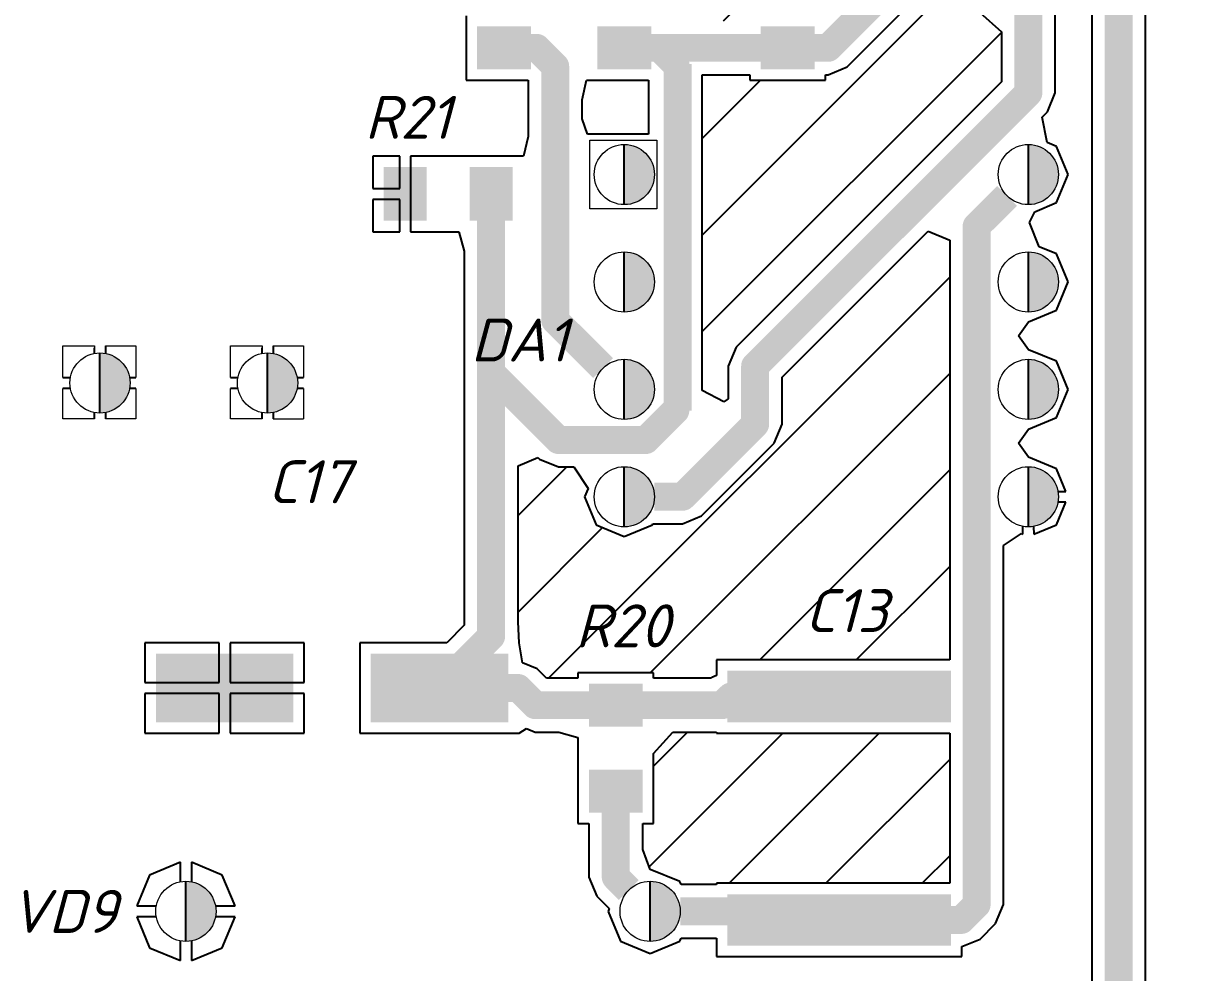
# Model space of a CAD drawing. Header units: millimetres. Extents: x -963 to 6553, y -1367 to 496.
# Drawn here: x 783.52 to 811.04, y 189.87 to 211.95 of the extents above; entities that cross this region are included whole.
import ezdxf

# ---------------------------------------------------------------- set-up
doc = ezdxf.new("R2010")
doc.units = ezdxf.units.MM
doc.header["$LTSCALE"] = 0.5
doc.layers.add('2-штриховка', color=7, linetype='Continuous', true_color=0x00c7c7)
doc.layers.add('4-текст', color=7, linetype='Continuous', true_color=0x00ad00)
doc.layers.add('TopLayer', color=1, linetype='Continuous')
doc.layers.add('TopPaste', color=8, linetype='Continuous')
doc.layers.add('Для ПП', color=30, linetype='Continuous', lineweight=20)
doc.styles.get("Standard").update_dxf_attribs({"font": 'isocpeui.ttf', "width": 0.9})

msp = doc.modelspace()

# ---------------------------------------------------------------- hatches: boundary and pattern name
at = {"layer": '2-штриховка'}
h = msp.add_hatch(dxfattribs=at)
h.set_pattern_fill('ANSI31', color=256, scale=0.5)
h.set_pattern_definition([(45, (700.0405685470602, 0), (-1.122532015133644, 1.122532015133644), [])])
h.paths.add_polyline_path([(806.1409862270601, 222.94850734), (803.5286190870601, 225.56087448), (796.1245952870601, 225.56087448), (795.6739865870601, 225.43357984), (795.6739865870601, 224.94158438), (795.6739840470601, 223.43358638), (795.4216909270601, 223.43358638), (795.4216909270601, 222.9665642), (795.5216653270601, 222.72520578), (795.5216653270601, 222.3501902067328), (795.8151370350298, 222.3501902067328), (795.8151370350299, 220.4866072474536), (795.5216653270616, 220.4866072474538), (795.5216653270601, 217.46420538), (795.3216657270601, 216.9813635543701), (795.3216657270601, 214.14160598), (795.5739588470601, 214.14160598), (795.5739588470601, 214.01431388), (796.6159532070601, 214.01431388), (796.6159532070601, 214.14160598), (798.3739532470601, 214.14160598), (798.3739532470601, 212.64161152), (798.3739557870601, 212.63360798), (798.3739557870601, 212.14161252), (798.8245644870601, 212.01431788), (799.9653851670602, 212.01431788), (800.4159938670601, 212.14161252), (800.4159938670601, 212.63360798), (800.4159964070601, 214.14160598), (801.1626979870601, 214.14160598), (801.6682875270601, 214.64719552), (801.6682875270601, 216.3605210329274), (801.2955356901981, 216.3605210329274), (801.2955356901981, 218.263843768956), (803.2139717845217, 218.2638437689562), (803.2139717845217, 217.91428068), (804.2409646270602, 217.91428068), (804.2409646270602, 218.1665738), (805.7409590870601, 218.1665738), (805.7489626270601, 218.16657634), (806.2409580870601, 218.16657634), (806.3682527270602, 218.61718504), (806.3682527270602, 219.20856816), (806.2409606270602, 219.20856816), (806.2409606270602, 219.46086128), (805.0776152270602, 219.46086128), (804.6344665070601, 219.64441946), (803.6940162670602, 220.5848697), (803.6286976270601, 220.61192578), (803.4372146470602, 221.07420578), (803.6286976270601, 221.53648578), (804.0909776270602, 221.72796876), (804.5532576270601, 221.53648578), (804.5803137070601, 221.47116714), (805.3372057670601, 220.71427508), (805.8214389870601, 220.71427508), (805.8551498670602, 220.73321586), (806.1833407270601, 221.21427662), (806.1409836870602, 221.40856376), (806.1409862270601, 221.42516012)])
h.paths.add_polyline_path([(806.2682783270601, 210.59716552), (806.2682783270601, 211.76130594), (805.7682793270601, 212.20857708), (805.6489856870602, 212.20857708), (804.1409927670601, 212.20858216), (804.1409927670601, 212.20857962), (804.0017296470602, 212.26626556), (802.6799263470601, 210.94446226), (802.1739964470602, 210.7348992680284), (802.1739964470602, 210.63361198), (800.4159964070601, 210.63361198), (800.4159964070601, 210.76090408), (799.3074845270602, 210.76090408), (799.3074845270602, 203.41408362), (799.8074835270601, 203.15047988), (799.9113695270602, 203.22161766), (799.9113695270602, 203.98066618), (800.0949277070602, 204.4238149)])
h.paths.add_polyline_path([(805.0644707270601, 206.91365498), (804.5644717270601, 207.12076404), (801.1647833270601, 203.72107564), (801.1647833270601, 202.62760818), (800.9812251470602, 202.18445946), (799.2912107470601, 200.49444506), (798.8480620270601, 200.31088688), (798.1597753670601, 200.31088688), (798.1486273070601, 200.2839705), (797.4950040270602, 200.0132319), (796.8413807470602, 200.2839705), (796.5706421470601, 200.93759378), (796.6511017270601, 201.13183774), (796.3170104470602, 201.63183928), (795.9640444270601, 201.63183928), (795.5208957070602, 201.81539746), (795.4836313670602, 201.8526618), (795.0216917270601, 201.66131852), (795.0216917270601, 198.03025644), (795.0489916470601, 197.54156298), (795.1238505270601, 197.0725723), (795.4663263470601, 196.9307133), (795.6827673670601, 196.71427228), (796.4160044070601, 196.71427228), (796.4160044070601, 196.84156438), (798.1740044470602, 196.84156438), (798.1740044470602, 196.71427228), (799.5133870870601, 196.71427228), (799.5298285070602, 196.7307137), (799.6409941470602, 196.77675882), (799.6409941470602, 197.14156378), (805.0644707270601, 197.14156378)])
h.paths.add_polyline_path([(805.0644707270601, 195.43356618), (799.6409941470602, 195.43356618), (799.6409941470602, 195.46085848), (798.6212806670601, 195.46085848), (798.1740095270601, 194.96085948), (798.1740095270601, 194.84156584), (798.1740044470602, 193.33357038), (797.9217113270602, 193.33357038), (797.9217113270602, 192.72799628), (798.0950053670601, 192.26605664), (798.7868937470602, 191.9794659), (798.8138939470601, 191.91428188), (799.6409941470602, 191.91428188), (799.6409941470602, 191.94157418), (805.0644707270601, 191.94157418)])
h.paths.add_polyline_path([(831.3682535270601, 156.3104491), (831.2265316870602, 156.36915104), (830.9082392070601, 157.13757978), (831.1664175070601, 157.76088054), (830.9281223270601, 158.26088208), (825.2212782670601, 158.26088208), (825.0596174270601, 158.08016362), (825.2200692270601, 157.51853152), (825.2242856270601, 157.51429988), (825.6949984270601, 157.51429988), (826.1381471470601, 157.3307417), (827.1039288070601, 156.36496004), (827.7722822426373, 156.1437432208475), (828.0614096523865, 155.48759578), (827.7722822426373, 154.7914282417014), (827.0926823798756, 154.5382409986712), (826.4504659149271, 154.8126273809079), (826.2176313670601, 155.4786626), (825.4354078870601, 156.26088608), (824.7740020470601, 156.26088608), (824.7740020470601, 156.13359398), (823.3104845270601, 156.13359398), (823.3104845270601, 151.75837032), (827.6002016270601, 147.46865322), (827.8949940270601, 147.59076118), (828.8164933270601, 147.20906268), (829.1981918270601, 146.28756338), (828.8164933270601, 145.36606408), (828.6270144070601, 145.28757808), (828.6270144070601, 144.78757908), (828.8164933270601, 144.70909308), (829.0820350870601, 144.06801994), (829.6601314670601, 143.93900826), (831.3682535270601, 145.64713032)])
h = msp.add_hatch(color=256, dxfattribs=at)
h.dxf.hatch_style = 1
h.paths.add_polyline_path([(797.4950040270602, 209.13760418), (797.4950040270602, 207.73760418, 0.4142135623730951), (798.1950040270602, 208.43760418, 0.4142135623730951)])
h = msp.add_hatch(color=256, dxfattribs=at)
h.dxf.hatch_style = 1
h.paths.add_polyline_path([(806.8949852270601, 209.13760418), (806.8949852270601, 207.73760418, 0.4142135623730951), (807.5949852270602, 208.43760418, 0.4142135623730951)])
h = msp.add_hatch(color=256, dxfattribs=at)
h.dxf.hatch_style = 1
h.paths.add_polyline_path([(797.4950040270602, 206.63758378), (797.4950040270602, 205.23758378, 0.4142135623730951), (798.1950040270602, 205.93758378, 0.4142135623730951)])
h = msp.add_hatch(color=256, dxfattribs=at)
h.dxf.hatch_style = 1
h.paths.add_polyline_path([(806.8949852270601, 206.63758378), (806.8949852270601, 205.23758378, 0.4142135623730951), (807.5949852270602, 205.93758378, 0.4142135623730951)])
h = msp.add_hatch(color=256, dxfattribs=at)
h.dxf.hatch_style = 1
h.paths.add_polyline_path([(785.2949776270601, 204.2875834), (785.2949776270601, 202.8875834, 0.4142135623730951), (785.9949776270602, 203.5875834, 0.4142135623730951)])
h = msp.add_hatch(color=256, dxfattribs=at)
h.dxf.hatch_style = 1
h.paths.add_polyline_path([(789.1949952270616, 204.2875834), (789.1949952270616, 202.8875834, 0.4142135623730951), (789.8949952270616, 203.5875834, 0.4142135623730951)])
h = msp.add_hatch(color=256, dxfattribs=at)
h.dxf.hatch_style = 1
h.paths.add_polyline_path([(797.4950040270602, 204.13756338), (797.4950040270602, 202.73756338, 0.4142135623730951), (798.1950040270602, 203.43756338, 0.4142135623730951)])
h = msp.add_hatch(color=256, dxfattribs=at)
h.dxf.hatch_style = 1
h.paths.add_polyline_path([(806.8949852270601, 204.13756338), (806.8949852270601, 202.73756338, 0.4142135623730951), (807.5949852270602, 203.43756338, 0.4142135623730951)])
h = msp.add_hatch(color=256, dxfattribs=at)
h.dxf.hatch_style = 1
h.paths.add_polyline_path([(797.4950040270602, 201.63759378), (797.4950040270602, 200.23759378, 0.4142135623730951), (798.1950040270602, 200.93759378, 0.4142135623730951)])
h = msp.add_hatch(color=256, dxfattribs=at)
h.dxf.hatch_style = 1
h.paths.add_polyline_path([(806.8949852270601, 201.63759378), (806.8949852270601, 200.23759378, 0.4142135623730951), (807.5949852270602, 200.93759378, 0.4142135623730951)])
h = msp.add_hatch(color=256, dxfattribs=at)
h.dxf.hatch_style = 1
h.paths.add_polyline_path([(787.2949736270601, 191.98757498), (787.2949736270601, 190.58757498, 0.4142135623730951), (787.9949736270602, 191.28757498, 0.4142135623730951)])
h = msp.add_hatch(color=256, dxfattribs=at)
h.dxf.hatch_style = 1
h.paths.add_polyline_path([(798.0950028270601, 191.98757498), (798.0950028270601, 190.58757498, 0.4142135623730951), (798.7950028270601, 191.28757498, 0.4142135623730951)])

# ---------------------------------------------------------------- linework, layer by layer
at = {"layer": '4-текст'}
for p, q in [((797.4950040270602, 207.73760418), (797.4950040270602, 209.13760418)), ((806.8949852270601, 207.73760418), (806.8949852270601, 209.13760418)), ((797.4950040270602, 205.23758378), (797.4950040270602, 206.63758378)), ((806.8949852270601, 205.23758378), (806.8949852270601, 206.63758378)), ((785.2949776270601, 202.8875834), (785.2949776270601, 204.2875834)), ((789.1949952270616, 202.8875834), (789.1949952270616, 204.2875834)), ((797.4950040270602, 202.73756338), (797.4950040270602, 204.13756338)), ((806.8949852270601, 202.73756338), (806.8949852270601, 204.13756338)), ((797.4950040270602, 200.23759378), (797.4950040270602, 201.63759378)), ((806.8949852270601, 200.23759378), (806.8949852270601, 201.63759378)), ((787.2949736270601, 190.58757498), (787.2949736270601, 191.98757498)), ((798.0950028270601, 190.58757498), (798.0950028270601, 191.98757498))]:
    msp.add_line(p, q, dxfattribs=at)
at = {"layer": 'TopLayer'}
for p, q in [((809.6216625270602, 186.58481832), (809.6216625270602, 219.20856816)), ((808.3682487270602, 218.75795692), (808.3682487270602, 186.32522778)), ((802.6799263470601, 210.94446226), (804.0017296470602, 212.26626556)), ((805.7682793270601, 212.20857708), (806.2682783270601, 211.76130594)), ((807.5216921270602, 210.33757498), (807.5216921270602, 212.20858216)), ((793.8159588070602, 212.13360644), (793.8159588070602, 210.63361198)), ((806.2682783270601, 211.76130594), (806.2682783270601, 210.59716552)), ((802.2367776270602, 210.76090408), (802.6799263470601, 210.94446226)), ((793.8159588070602, 210.63361198), (795.2600707270601, 210.63361198)), ((795.2600707270601, 210.63361198), (795.2600707270601, 209.3205539)), ((796.5134845270601, 210.17605638), (796.6159557470602, 210.63360944)), ((796.6159557470602, 210.63360944), (796.8445659070601, 210.63361198)), ((796.8445659070601, 210.63361198), (798.0540707270601, 210.63361198)), ((798.0540707270601, 210.63361198), (798.0540707270601, 209.3799793025187)), ((799.3074845270602, 203.41408362), (799.3074845270602, 210.76090408)), ((799.3074845270602, 210.76090408), (800.4159964070601, 210.76090408)), ((806.2682783270601, 210.59716552), (800.0949277070602, 204.4238149)), ((800.4159964070601, 210.76090408), (800.4159964070601, 210.63361198)), ((800.4159964070601, 210.63361198), (802.1739964470602, 210.63361198)), ((802.1739964470602, 210.63361198), (802.1739964470602, 210.76090408)), ((802.1739964470602, 210.76090408), (802.2367776270602, 210.76090408)), ((807.3381339470601, 209.89442626), (807.5216921270602, 210.33757498)), ((796.5134845270601, 209.73878268), (796.5134845270601, 210.17605638)), ((796.6410077670602, 209.3799793025187), (796.5134845270601, 209.73878268)), ((807.2145172270601, 209.77080954), (807.3381339470601, 209.89442626)), ((807.3318322070601, 209.181019), (807.2145172270601, 209.77080954)), ((795.2600707270601, 209.3205539), (795.1489812870601, 208.866567)), ((798.0540707270601, 209.3799793025187), (796.6410077670602, 209.3799793025187)), ((807.5486085070601, 209.09122746), (807.3318322070601, 209.181019)), ((792.2679888270601, 208.866567), (791.6409898270601, 208.866567)), ((791.6409898270601, 208.866567), (791.6409898270601, 208.11456698)), ((792.2679888270601, 208.11456698), (792.2679888270601, 208.866567)), ((793.1409842870602, 208.866567), (792.5219888270601, 208.866567)), ((792.5219888270601, 208.866567), (792.5219888270601, 207.98756698)), ((793.1489878270601, 208.86656954), (793.1409842870602, 208.866567)), ((793.6409858270601, 208.86656954), (793.1489878270601, 208.86656954)), ((793.6489893670602, 208.866567), (793.6409858270601, 208.86656954)), ((795.1489812870601, 208.866567), (793.6489893670602, 208.866567)), ((807.8193471070601, 208.43760418), (807.5486085070601, 209.09122746)), ((807.5486085070601, 207.7839809), (807.8193471070601, 208.43760418)), ((791.6409898270601, 208.11456698), (792.2679888270601, 208.11456698)), ((792.2679888270601, 207.86056698), (791.6409898270601, 207.86056698)), ((791.6409898270601, 207.86056698), (791.6409898270601, 207.10856696)), ((792.2679888270601, 207.10856696), (792.2679888270601, 207.86056698)), ((792.5219888270601, 207.98756698), (792.5219888270601, 207.10856696)), ((807.0419318470601, 207.57410832), (807.5486085070601, 207.7839809)), ((806.9190771270602, 207.3238853), (807.0419318470601, 207.57410832)), ((807.1495033870601, 206.75652042), (806.9190771270602, 207.3238853)), ((791.6409898270601, 207.10856696), (792.2679888270601, 207.10856696)), ((792.5219888270601, 207.10856696), (793.1409842870602, 207.10856696)), ((793.1409842870602, 207.10856696), (793.1489878270601, 207.10856442)), ((793.1489878270601, 207.10856442), (793.6409832870601, 207.10856442)), ((793.6409832870601, 207.10856442), (793.7682779270601, 206.65795572)), ((801.1647833270601, 203.72107564), (804.5644717270601, 207.12076404)), ((804.5644717270601, 207.12076404), (805.0644707270601, 206.91365498)), ((793.7682779270601, 206.65795572), (793.7682779270601, 203.82760578)), ((805.0644707270601, 206.91365498), (805.0644707270601, 197.14156378)), ((807.5486085070601, 206.59120706), (807.1495033870601, 206.75652042)), ((807.8193471070601, 205.93758378), (807.5486085070601, 206.59120706)), ((807.5486085070601, 205.2839605), (807.8193471070601, 205.93758378)), ((806.8949877670601, 205.0132219), (807.5486085070601, 205.2839605)), ((806.6619072070602, 204.68757358), (806.8949877670601, 205.0132219)), ((785.4219750870586, 204.4515746599999), (785.4219750870586, 204.2759667562441)), ((789.3219926870601, 204.4515746599999), (789.3219926870601, 204.2759667562441)), ((806.8949877670601, 204.36192526), (806.6619072070602, 204.68757358)), ((785.1679750870587, 204.2759658190326), (785.1679750870587, 204.40157466)), ((789.0679926870602, 204.2759658190326), (789.0679926870602, 204.40157466)), ((800.0949277070602, 204.4238149), (799.9113695270602, 203.98066618)), ((807.5486085070601, 204.09118666), (806.8949877670601, 204.36192526)), ((799.9113695270602, 203.98066618), (799.9113695270602, 203.22161766)), ((807.8193471070601, 203.43756338), (807.5486085070601, 204.09118666)), ((784.4309787470586, 203.7145834), (784.6065947394169, 203.7145834)), ((785.9833605147033, 203.7145834), (786.1309787470586, 203.7145834)), ((788.33099634706, 203.7145834), (788.5066123394183, 203.7145834)), ((789.8833781147048, 203.7145834), (790.0309963470601, 203.7145834)), ((793.7682779270601, 203.82760578), (793.7682779270601, 197.94715272)), ((801.1647833270601, 202.62760818), (801.1647833270601, 203.72107564)), ((784.6065947394169, 203.4605834), (784.4309787470586, 203.4605834)), ((786.1309787470586, 203.4605833999999), (785.9833605147033, 203.4605834)), ((788.5066123394183, 203.4605834), (788.33099634706, 203.4605834)), ((790.0309963470601, 203.4605834), (789.8833781147048, 203.4605834)), ((799.8074835270601, 203.15047988), (799.3074845270602, 203.41408362)), ((807.5486085070601, 202.7839401), (807.8193471070601, 203.43756338)), ((799.9113695270602, 203.22161766), (799.8074835270601, 203.15047988)), ((785.1679750870587, 202.7515746599999), (785.1679750870587, 202.8992009809674)), ((785.4219750870586, 202.8992000437558), (785.4219750870586, 202.7515746599999)), ((789.0679926870602, 202.75157466), (789.0679926870602, 202.8992009809674)), ((789.3219926870601, 202.8992000437559), (789.3219926870601, 202.75157466)), ((800.9812251470602, 202.18445946), (801.1647833270601, 202.62760818)), ((806.8949877670601, 202.5132015), (807.5486085070601, 202.7839401)), ((806.6619630870601, 202.18757858), (806.8949877670601, 202.5132015)), ((799.2912107470601, 200.49444506), (800.9812251470602, 202.18445946)), ((806.8949877670601, 201.86195566), (806.6619630870601, 202.18757858)), ((795.0216917270601, 201.66131852), (795.4836313670602, 201.8526618)), ((795.4836313670602, 201.8526618), (795.5208957070602, 201.81539746)), ((795.5208957070602, 201.81539746), (795.9640444270601, 201.63183928)), ((807.5486085070601, 201.59121706), (806.8949877670601, 201.86195566)), ((795.0216917270601, 198.03025644), (795.0216917270601, 201.66131852)), ((795.9640444270601, 201.63183928), (796.3170104470602, 201.63183928)), ((796.3170104470602, 201.63183928), (796.6511017270601, 201.13183774)), ((807.7667411670601, 201.06459632), (807.5486085070601, 201.59121706)), ((796.6511017270601, 201.13183774), (796.5706421470601, 200.93759378)), ((796.5706421470601, 200.93759378), (796.8413807470602, 200.2839705)), ((807.583367646093, 201.06459632), (807.7667411670601, 201.06459632)), ((807.5486085070601, 200.2839705), (807.7667437070601, 200.81059632)), ((807.7667437070601, 200.81059632), (807.583368583304, 200.81059632)), ((798.8480620270601, 200.31088688), (799.2912107470601, 200.49444506)), ((796.8413807470602, 200.2839705), (797.4950040270602, 200.0132319)), ((797.4950040270602, 200.0132319), (798.1486273070601, 200.2839705)), ((798.1486273070601, 200.2839705), (798.1597753670601, 200.31088688)), ((798.1597753670601, 200.31088688), (798.8480620270601, 200.31088688)), ((806.3178845270601, 199.8022849), (806.7336190270602, 200.080072)), ((806.7336190270602, 200.080072), (806.7679725270601, 200.06584292)), ((806.7679725270601, 200.06584292), (806.7679725270601, 200.2492132355054)), ((807.0159311770097, 200.2481214620707), (807.0219725270601, 200.06583276)), ((807.0219725270601, 200.06583276), (807.5486085070601, 200.2839705)), ((806.3178845270601, 191.44510578), (806.3178845270601, 199.8022849)), ((793.7682779270601, 197.94715272), (793.3626881870601, 197.54156298)), ((795.0489916470601, 197.54156298), (795.0216917270601, 198.03025644)), ((788.0679946870601, 197.54156298), (786.3409978870601, 197.54156298)), ((786.3409978870601, 197.54156298), (786.3409978870601, 196.6145722)), ((788.0679946870601, 196.6145722), (788.0679946870601, 197.54156298)), ((790.0489965670602, 197.54156298), (788.32199468706, 197.54156298)), ((788.32199468706, 197.54156298), (788.32199468706, 196.6145722)), ((790.0489965670602, 196.6145722), (790.0489965670602, 197.54156298)), ((793.3626881870601, 197.54156298), (791.3409878870601, 197.54156298)), ((791.3409878870601, 197.54156298), (791.3409878870601, 195.43356618)), ((795.1238505270601, 197.0725723), (795.0489916470601, 197.54156298)), ((795.0489916470601, 197.54156298), (795.0489916470601, 197.54156298)), ((795.4663263470601, 196.9307133), (795.1238505270601, 197.0725723)), ((805.0644707270601, 197.14156378), (799.6409941470602, 197.14156378)), ((799.6409941470602, 197.14156378), (799.6409941470602, 196.77675882)), ((795.6827673670601, 196.71427228), (795.4663263470601, 196.9307133)), ((798.1740044470602, 196.84156438), (796.4160044070601, 196.84156438)), ((796.4160044070601, 196.84156438), (796.4160044070601, 196.71427228)), ((798.1740044470602, 196.71427228), (798.1740044470602, 196.84156438)), ((799.6409941470602, 196.77675882), (799.5298285070602, 196.7307137)), ((786.3409978870601, 196.6145722), (788.0679946870601, 196.6145722)), ((788.32199468706, 196.6145722), (790.0489965670602, 196.6145722)), ((796.4160044070601, 196.71427228), (795.6827673670601, 196.71427228)), ((799.5133870870601, 196.71427228), (798.1740044470602, 196.71427228)), ((799.5298285070602, 196.7307137), (799.5133870870601, 196.71427228)), ((788.0679946870601, 196.3605722), (786.3409978870601, 196.3605722)), ((786.3409978870601, 196.3605722), (786.3409978870601, 195.43356618)), ((788.0679946870601, 195.43356618), (788.0679946870601, 196.3605722)), ((790.0489965670602, 196.3605722), (788.32199468706, 196.3605722)), ((788.32199468706, 196.3605722), (788.32199468706, 195.43356618)), ((790.0489965670602, 195.43356618), (790.0489965670602, 196.3605722)), ((786.3409978870601, 195.43356618), (788.0679946870601, 195.43356618)), ((788.32199468706, 195.43356618), (790.0489965670602, 195.43356618)), ((791.3409878870601, 195.43356618), (795.0489865670601, 195.43356618)), ((795.0489865670601, 195.43356364), (795.2173987270602, 195.54609326)), ((795.0489865670601, 195.43356618), (795.0489865670601, 195.43356364)), ((795.2173987270602, 195.54609326), (795.4231768270602, 195.46085848)), ((795.4231768270602, 195.46085848), (795.9687256470601, 195.46085848)), ((795.9687256470601, 195.46085848), (796.4159993270601, 195.3335613)), ((798.1740095270601, 194.96085948), (798.6212806670601, 195.46085848)), ((798.6212806670601, 195.46085848), (799.6409941470602, 195.46085848)), ((799.6409941470602, 195.46085848), (799.6409941470602, 195.43356618)), ((799.6409941470602, 195.43356618), (805.0644707270601, 195.43356618)), ((805.0644707270601, 195.43356618), (805.0644707270601, 191.94157418)), ((796.4159993270601, 195.3335613), (796.4159993270601, 194.84156584)), ((796.4159993270601, 194.84156584), (796.4160044070601, 194.84156584)), ((796.4160044070601, 194.84156584), (796.4160044070601, 193.33357038)), ((798.1740044470602, 193.33357038), (798.1740044470602, 194.84156584)), ((798.1740044470602, 194.84156584), (798.1740095270601, 194.84156584)), ((798.1740095270601, 194.84156584), (798.1740095270601, 194.96085948)), ((796.4160044070601, 193.33357038), (796.6682975270602, 193.33357038)), ((796.6682975270602, 193.33357038), (796.6682975270602, 192.08757338)), ((797.9217113270602, 192.72799628), (797.9217113270602, 193.33357038)), ((797.9217113270602, 193.33357038), (798.1740044470602, 193.33357038)), ((798.0950053670601, 192.26605664), (797.9217113270602, 192.72799628)), ((787.1679787070601, 192.42992982), (786.4500096070601, 192.132539)), ((787.1679787070601, 191.9759588048348), (787.1679787070601, 192.42992982)), ((788.1399376470602, 192.132539), (787.4219787070601, 192.42992728)), ((787.4219787070601, 192.42992728), (787.4219787070601, 191.9759569304128)), ((786.4500096070601, 192.132539), (786.1526238670601, 191.41458514)), ((788.4373233870601, 191.41458514), (788.1399376470602, 192.132539)), ((796.6682975270602, 192.08757338), (796.8518557070602, 191.64442466)), ((798.7868937470602, 191.9794659), (798.0950053670601, 192.26605664)), ((798.8138939470601, 191.91428188), (798.7868937470602, 191.9794659)), ((799.6409941470602, 191.91428188), (798.8138939470601, 191.91428188)), ((805.0644707270601, 191.94157418), (799.6409941470602, 191.94157418)), ((799.6409941470602, 191.94157418), (799.6409941470602, 191.91428188)), ((796.8518557070602, 191.64442466), (797.1435213670601, 191.352759)), ((786.1526238670601, 191.41458514), (786.6065926139164, 191.41458514)), ((787.9833546402039, 191.41458514), (788.4373233870601, 191.41458514)), ((797.1435213670601, 191.352759), (797.1165211670601, 191.28757498)), ((797.1165211670601, 191.28757498), (797.4031119070602, 190.59568406)), ((806.1343263470601, 191.00195706), (806.3178845270601, 191.44510578)), ((786.6065888650725, 191.16058514), (786.1526162470601, 191.16058514)), ((786.1526162470601, 191.16058514), (786.4500096070601, 190.44261096)), ((788.2208544270601, 191.16058514), (787.9833583890478, 191.16058514)), ((788.4373310070602, 191.16058514), (787.9833583890478, 191.16058514)), ((788.1399376470602, 190.44261096), (788.4373310070602, 191.16058514)), ((805.7767959470601, 190.64442666), (806.1343263470601, 191.00195706)), ((786.4500096070601, 190.44261096), (787.1679787070601, 190.14522014)), ((787.1679787070601, 190.14522014), (787.1679787070601, 190.5991911551652)), ((787.4219787070601, 190.5991930295871), (787.4219787070601, 190.14522268)), ((787.4219787070601, 190.14522268), (788.1399376470602, 190.44261096)), ((797.4031119070602, 190.59568406), (798.0950028270601, 190.30909332)), ((798.0950028270601, 190.30909332), (798.7868937470602, 190.59568406)), ((798.7868937470602, 190.59568406), (798.8138939470601, 190.66086808)), ((798.8138939470601, 190.66086808), (799.6409941470602, 190.66086808)), ((799.6409941470602, 190.66086808), (799.6409941470602, 190.23357658)), ((805.3489939070602, 190.4672261), (805.7767959470601, 190.64442666)), ((805.3489939070602, 190.23357658), (805.3489939070602, 190.4672261)), ((799.6409941470602, 190.23357658), (805.3489939070602, 190.23357658))]:
    msp.add_line(p, q, dxfattribs=at)
at = {"layer": 'TopLayer', "const_width": 0.6500012399999999}
for points in [[(808.9949556270601, 186.32522778), (808.9949556270601, 220.08756818)], [(802.2367776270602, 211.38761098), (803.9367488270601, 213.08758218)], [(806.8949852270601, 210.33757498), (806.8949852270601, 213.08758218)], [(794.6949588270601, 211.38761098), (795.4549776270601, 211.38761098)], [(795.4549776270601, 211.38761098), (795.8867776270602, 210.95581098)], [(797.4949532270601, 211.38761098), (798.3124776270602, 211.38761098)], [(798.3124776270602, 211.38761098), (801.2949964270601, 211.38761098)], [(798.3124776270602, 211.38761098), (798.6807776270601, 211.01931098)], [(801.2949964270601, 211.38761098), (802.2367776270602, 211.38761098)], [(798.7349550636515, 202.9389433017164), (798.7349550636515, 211.0139081017164)], [(795.8867776270602, 205.04578978), (795.8867776270602, 210.95581098)], [(800.5380764270601, 203.98066618), (806.8949852270601, 210.33757498)], [(794.3949848270601, 203.82760578), (794.3949848270601, 207.98756698)], [(805.6911776270601, 207.23379658), (806.4000104802295, 207.9426294331694)], [(805.6911776270601, 191.44510578), (805.6911776270601, 207.23379658)], [(795.8867776270602, 205.04578978), (797.0000292802296, 203.9325381268306)], [(800.5380764270601, 202.62760818), (800.5380764270601, 203.98066618)], [(794.3949848270601, 203.82760578), (795.9640444270601, 202.25854618)], [(794.3949848270601, 197.68756218), (794.3949848270601, 203.82760578)], [(797.9949776270602, 202.25854618), (798.6807776270601, 202.94434618)], [(798.8480620270601, 200.93759378), (800.5380764270601, 202.62760818)], [(795.9640444270601, 202.25854618), (797.9949776270602, 202.25854618)], [(798.1950040270602, 200.93759378), (798.8480620270601, 200.93759378)], [(793.1949872270601, 196.48756458), (794.3949848270601, 197.68756218)], [(793.1949872270601, 196.48756458), (795.0231776270601, 196.48756458)], [(795.0231776270601, 196.48756458), (795.4231768270602, 196.08756538)], [(799.7729776270602, 196.08756538), (799.9729772270601, 196.28756498)], [(799.9729772270601, 196.28756498), (802.4949940270601, 196.28756498)], [(795.4231768270602, 196.08756538), (797.2950044270601, 196.08756538)], [(797.2950044270601, 196.08756538), (799.7729776270602, 196.08756538)], [(797.2950044270601, 192.08757338), (797.2950044270601, 194.08756938)], [(797.2950044270601, 192.08757338), (797.6000280802294, 191.7825497268306)], [(798.7950028270601, 191.28757498), (800.1793776270601, 191.28757498)], [(800.1793776270601, 191.28757498), (800.3793772270601, 191.08757538)], [(805.3336472270602, 191.08757538), (805.6911776270601, 191.44510578)], [(800.3793772270601, 191.08757538), (802.4949940270601, 191.08757538)], [(802.4949940270601, 191.08757538), (805.3336472270602, 191.08757538)]]:
    msp.add_lwpolyline(points, dxfattribs=at)
at = {"layer": 'TopLayer', "const_width": 0.32500062}
for points in [[(794.5324597870601, 211.38761098, 1), (794.8574578670601, 211.38761098, 1)], [(795.2924785870601, 211.38761098, 1), (795.6174766670601, 211.38761098, 1)], [(795.2924785870601, 211.38761098, 1), (795.6174766670601, 211.38761098, 1)], [(797.3324541870601, 211.38761098, 1), (797.6574522670602, 211.38761098, 1)], [(798.1499785870601, 211.38761098, 1), (798.4749766670601, 211.38761098, 1)], [(798.1499785870601, 211.38761098, 1), (798.4749766670601, 211.38761098, 1)], [(798.1499785870601, 211.38761098, 1), (798.4749766670601, 211.38761098, 1)], [(801.1324973870601, 211.38761098, 1), (801.4574954670601, 211.38761098, 1)], [(801.1324973870601, 211.38761098, 1), (801.4574954670601, 211.38761098, 1)], [(802.0742785870601, 211.38761098, 1), (802.3992766670601, 211.38761098, 1)], [(802.0742785870601, 211.38761098, 1), (802.3992766670601, 211.38761098, 1)], [(798.5182785870601, 211.01931098, 1), (798.8432766670602, 211.01931098, 1)], [(798.5182785870601, 211.01931098, 1), (798.8432766670602, 211.01931098, 1)], [(795.7242785870601, 210.95581098, 1), (796.0492766670601, 210.95581098, 1)], [(795.7242785870601, 210.95581098, 1), (796.0492766670601, 210.95581098, 1)], [(806.7324861870601, 210.33757498, 1), (807.0574842670601, 210.33757498, 1)], [(806.7324861870601, 210.33757498, 1), (807.0574842670601, 210.33757498, 1)], [(794.2324857870601, 207.98756698, 1), (794.5574838670601, 207.98756698, 1)], [(805.5286785870601, 207.23379658, 1), (805.8536766670601, 207.23379658, 1)], [(805.5286785870601, 207.23379658, 1), (805.8536766670601, 207.23379658, 1)], [(795.7242785870601, 205.04578978, 1), (796.0492766670601, 205.04578978, 1)], [(795.7242785870601, 205.04578978, 1), (796.0492766670601, 205.04578978, 1)], [(800.3755773870602, 203.98066618, 1), (800.7005754670602, 203.98066618, 1)], [(800.3755773870602, 203.98066618, 1), (800.7005754670602, 203.98066618, 1)], [(794.2324857870601, 203.82760578, 1), (794.5574838670601, 203.82760578, 1)], [(794.2324857870601, 203.82760578, 1), (794.5574838670601, 203.82760578, 1)], [(794.2324857870601, 203.82760578, 1), (794.5574838670601, 203.82760578, 1)], [(798.5182785870601, 202.94434618, 1), (798.8432766670602, 202.94434618, 1)], [(798.5182785870601, 202.94434618, 1), (798.8432766670602, 202.94434618, 1)], [(800.3755773870602, 202.62760818, 1), (800.7005754670602, 202.62760818, 1)], [(800.3755773870602, 202.62760818, 1), (800.7005754670602, 202.62760818, 1)], [(795.8015453870602, 202.25854618, 1), (796.1265434670601, 202.25854618, 1)], [(795.8015453870602, 202.25854618, 1), (796.1265434670601, 202.25854618, 1)], [(797.8324785870601, 202.25854618, 1), (798.1574766670601, 202.25854618, 1)], [(797.8324785870601, 202.25854618, 1), (798.1574766670601, 202.25854618, 1)], [(798.6855629870602, 200.93759378, 1), (799.0105610670602, 200.93759378, 1)], [(798.6855629870602, 200.93759378, 1), (799.0105610670602, 200.93759378, 1)], [(794.2324857870601, 197.68756218, 1), (794.5574838670601, 197.68756218, 1)], [(794.2324857870601, 197.68756218, 1), (794.5574838670601, 197.68756218, 1)], [(793.0324881870602, 196.48756458, 1), (793.3574862670602, 196.48756458, 1)], [(793.0324881870602, 196.48756458, 1), (793.3574862670602, 196.48756458, 1)], [(794.8606785870601, 196.48756458, 1), (795.1856766670602, 196.48756458, 1)], [(794.8606785870601, 196.48756458, 1), (795.1856766670602, 196.48756458, 1)], [(799.8104781870601, 196.28756498, 1), (800.1354762670601, 196.28756498, 1)], [(799.8104781870601, 196.28756498, 1), (800.1354762670601, 196.28756498, 1)], [(802.3324949870602, 196.28756498, 1), (802.6574930670602, 196.28756498, 1)], [(795.2606777870601, 196.08756538, 1), (795.5856758670601, 196.08756538, 1)], [(795.2606777870601, 196.08756538, 1), (795.5856758670601, 196.08756538, 1)], [(797.1325053870602, 196.08756538, 1), (797.4575034670601, 196.08756538, 1)], [(797.1325053870602, 196.08756538, 1), (797.4575034670601, 196.08756538, 1)], [(799.6104785870601, 196.08756538, 1), (799.9354766670601, 196.08756538, 1)], [(799.6104785870601, 196.08756538, 1), (799.9354766670601, 196.08756538, 1)], [(797.1325053870602, 194.08756938, 1), (797.4575034670601, 194.08756938, 1)], [(797.1325053870602, 192.08757338, 1), (797.4575034670601, 192.08757338, 1)], [(797.1325053870602, 192.08757338, 1), (797.4575034670601, 192.08757338, 1)], [(800.0168785870601, 191.28757498, 1), (800.3418766670601, 191.28757498, 1)], [(800.0168785870601, 191.28757498, 1), (800.3418766670601, 191.28757498, 1)], [(805.5286785870601, 191.44510578, 1), (805.8536766670601, 191.44510578, 1)], [(805.5286785870601, 191.44510578, 1), (805.8536766670601, 191.44510578, 1)], [(800.2168781870602, 191.08757538, 1), (800.5418762670602, 191.08757538, 1)], [(800.2168781870602, 191.08757538, 1), (800.5418762670602, 191.08757538, 1)], [(802.3324949870602, 191.08757538, 1), (802.6574930670602, 191.08757538, 1)], [(802.3324949870602, 191.08757538, 1), (802.6574930670602, 191.08757538, 1)], [(805.1711481870601, 191.08757538, 1), (805.4961462670601, 191.08757538, 1)], [(805.1711481870601, 191.08757538, 1), (805.4961462670601, 191.08757538, 1)]]:
    msp.add_lwpolyline(points, format="xyb", close=True, dxfattribs=at)
at = {"layer": 'TopLayer'}
for points in [[(794.0699588070602, 211.88760998), (794.0699588070602, 210.88761198), (795.3199588470601, 211.88760998), (795.3199588470601, 210.88761198)], [(798.1199532470602, 210.88761198), (798.1199532470602, 211.88760998), (796.8699532070601, 210.88761198), (796.8699532070601, 211.88760998)], [(800.6699964070601, 211.88760998), (800.6699964070601, 210.88761198), (801.9199964470602, 211.88760998), (801.9199964470602, 210.88761198)], [(791.89498982706, 207.36256696), (792.89498782706, 207.36256696), (791.89498982706, 208.612567), (792.89498782706, 208.612567)], [(793.89498582706, 207.36256696), (794.8949838270601, 207.36256696), (793.89498582706, 208.612567), (794.8949838270601, 208.612567)], [(786.5949978870601, 197.28756298), (786.5949978870601, 195.68756618), (789.7949965670601, 197.28756298), (789.7949965670601, 195.68756618)], [(791.5949878870601, 197.28756298), (791.5949878870601, 195.68756618), (794.7949865670602, 197.28756298), (794.7949865670602, 195.68756618)], [(799.8949941470601, 196.88756378), (799.8949941470601, 195.68756618), (805.0949939070601, 196.88756378), (805.0949939070601, 195.68756618)], [(797.9200044470601, 195.58756638), (797.9200044470601, 196.58756438), (796.6700044070601, 195.58756638), (796.6700044070601, 196.58756438)], [(797.9200044470601, 193.58757038), (797.9200044470601, 194.58756838), (796.6700044070601, 193.58757038), (796.6700044070601, 194.58756838)], [(799.8949941470601, 191.68757418), (799.8949941470601, 190.48757658), (805.0949939070601, 191.68757418), (805.0949939070601, 190.48757658)]]:
    msp.add_solid(points, dxfattribs=at)
at = {"layer": 'TopPaste'}
for points in [[(794.0699588070602, 211.88760998), (794.0699588070602, 210.88761198), (795.3199588470601, 211.88760998), (795.3199588470601, 210.88761198)], [(798.1199532470602, 210.88761198), (798.1199532470602, 211.88760998), (796.8699532070601, 210.88761198), (796.8699532070601, 211.88760998)], [(800.6699964070601, 211.88760998), (800.6699964070601, 210.88761198), (801.9199964470602, 211.88760998), (801.9199964470602, 210.88761198)], [(791.89498982706, 207.36256696), (792.89498782706, 207.36256696), (791.89498982706, 208.612567), (792.89498782706, 208.612567)], [(793.89498582706, 207.36256696), (794.8949838270601, 207.36256696), (793.89498582706, 208.612567), (794.8949838270601, 208.612567)], [(786.5949978870601, 197.28756298), (786.5949978870601, 195.68756618), (789.7949965670601, 197.28756298), (789.7949965670601, 195.68756618)], [(791.5949878870601, 197.28756298), (791.5949878870601, 195.68756618), (794.7949865670602, 197.28756298), (794.7949865670602, 195.68756618)], [(799.8949941470601, 196.88756378), (799.8949941470601, 195.68756618), (805.0949939070601, 196.88756378), (805.0949939070601, 195.68756618)], [(797.9200044470601, 195.58756638), (797.9200044470601, 196.58756438), (796.6700044070601, 195.58756638), (796.6700044070601, 196.58756438)], [(797.9200044470601, 193.58757038), (797.9200044470601, 194.58756838), (796.6700044070601, 193.58757038), (796.6700044070601, 194.58756838)], [(799.8949941470601, 191.68757418), (799.8949941470601, 190.48757658), (805.0949939070601, 191.68757418), (805.0949939070601, 190.48757658)]]:
    msp.add_solid(points, dxfattribs=at)
at = {"layer": 'Для ПП'}
for p, q in [((796.6950040270602, 207.63760418), (796.6950040270602, 209.23760418)), ((796.6950040270602, 209.23760418), (798.2522331910887, 209.23760418)), ((798.2522331910887, 209.23760418), (798.2522331910887, 207.63760418)), ((798.2522331910887, 207.63760418), (796.6950040270602, 207.63760418)), ((784.4309787470586, 203.7145834), (784.4309787470586, 204.4515746599999)), ((784.4309787470586, 204.4515746599999), (785.1679750870587, 204.4515746599999)), ((785.1679750870587, 204.45157466), (785.1679750870587, 204.40157466)), ((785.4219750870586, 204.4515746599999), (786.1309787470586, 204.4515746599999)), ((786.1309787470586, 204.4515746599999), (786.1309787470586, 203.7145833999999)), ((788.33099634706, 203.7145834), (788.33099634706, 204.45157466)), ((788.33099634706, 204.45157466), (789.0679926870602, 204.45157466)), ((789.0679926870602, 204.45157466), (789.0679926870602, 204.40157466)), ((789.3219926870601, 204.4515746599999), (790.0309963470601, 204.45157466)), ((790.0309963470601, 204.45157466), (790.0309963470601, 203.7145834)), ((784.4309787470586, 202.75157466), (784.4309787470586, 203.4605834)), ((786.1309787470586, 203.4605833999999), (786.1309787470586, 202.75157466)), ((788.33099634706, 202.75157466), (788.33099634706, 203.4605834)), ((790.0309963470598, 203.4605834), (790.0309963470601, 202.75157466)), ((785.1679750870587, 202.7515746599999), (784.4309787470586, 202.75157466)), ((786.1309787470586, 202.75157466), (785.4219750870586, 202.7515746599999)), ((789.0679926870602, 202.75157466), (788.33099634706, 202.75157466)), ((789.3219926870601, 202.75157466), (790.0309963470601, 202.75157466))]:
    msp.add_line(p, q, dxfattribs=at)
for centre in [(797.4950040270602, 208.43760418), (797.4950040270602, 208.43760418), (806.8949852270601, 208.43760418), (806.8949852270601, 208.43760418), (797.4950040270602, 205.93758378), (797.4950040270602, 205.93758378), (806.8949852270601, 205.93758378), (806.8949852270601, 205.93758378), (785.2949776270601, 203.5875834), (785.2949776270601, 203.5875834), (789.1949952270616, 203.5875834), (789.1949952270616, 203.5875834), (797.4950040270602, 203.43756338), (797.4950040270602, 203.43756338), (806.8949852270601, 203.43756338), (806.8949852270601, 203.43756338), (797.4950040270602, 200.93759378), (797.4950040270602, 200.93759378), (806.8949852270601, 200.93759378), (806.8949852270601, 200.93759378), (787.2949736270601, 191.28757498), (787.2949736270601, 191.28757498), (798.0950028270601, 191.28757498), (798.0950028270601, 191.28757498)]:
    msp.add_circle(centre, 0.7, dxfattribs=at)

# ---------------------------------------------------------------- texts
at = {"layer": '4-текст'}
for s, p in [('R21', (791.4534785584797, 209.2703030268171)), ('DA1', (793.9207099918355, 204.08760272)), ('C17', (789.1949799870602, 200.78759916)), ('C13', (801.6949778470602, 197.78759754)), ('R20', (796.3522453270601, 197.43409304)), ('VD9', (783.1949767470601, 190.78760392))]:
    msp.add_text(s, height=1, dxfattribs=at).set_placement(p)

doc.saveas('drawing.dxf')
